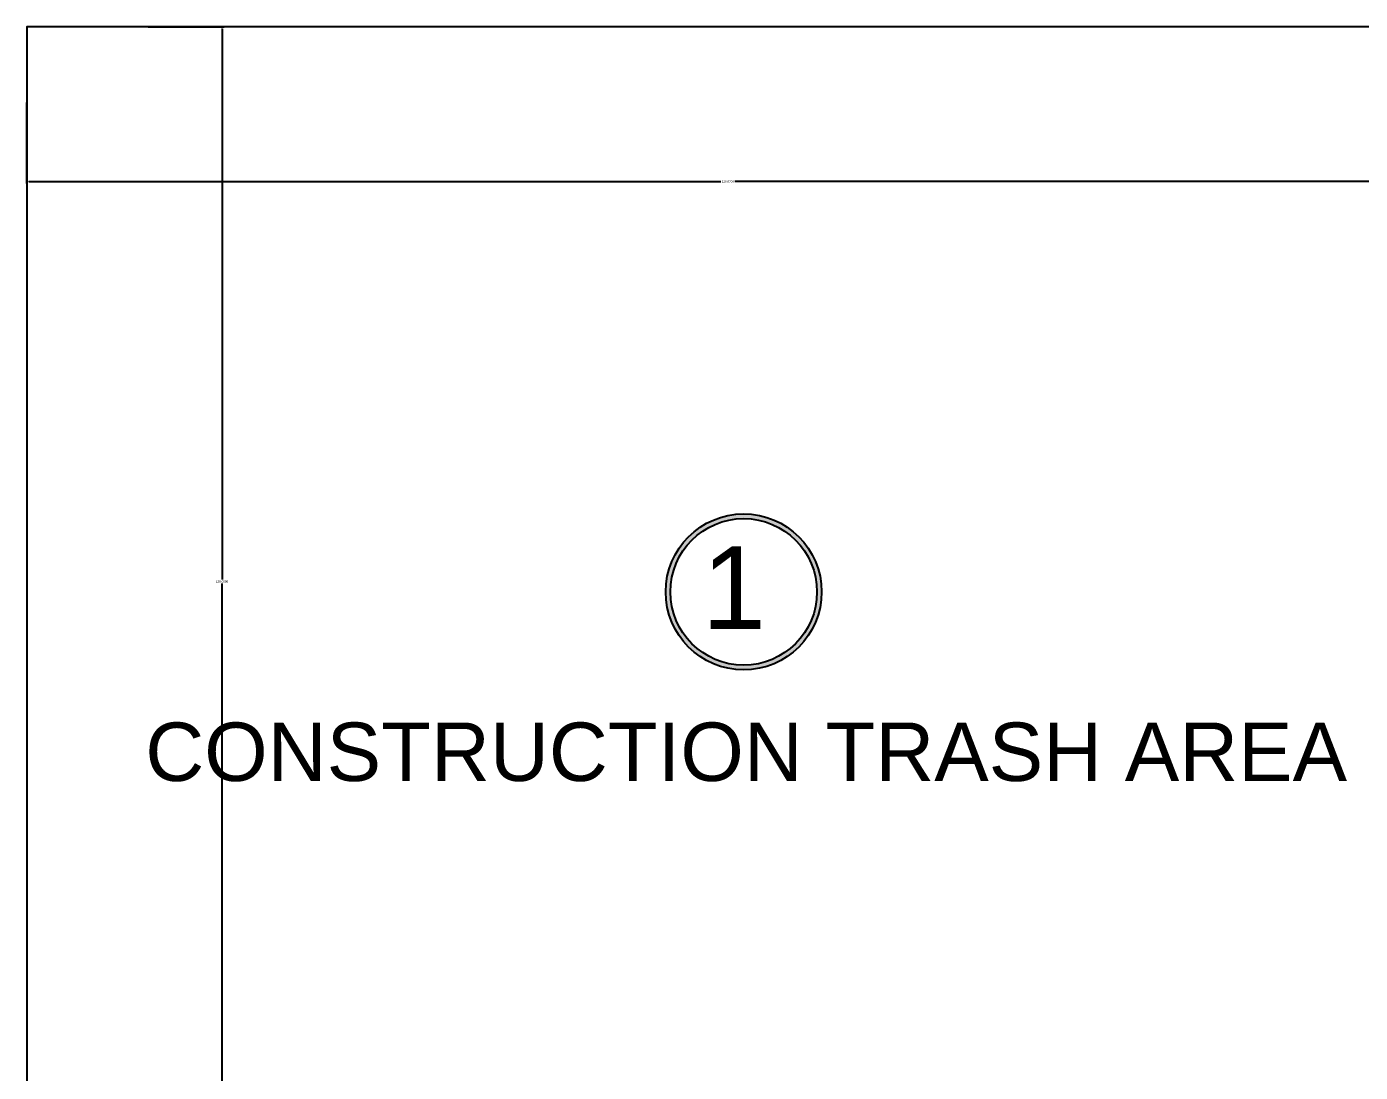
# Model space of a CAD drawing. Header units: inches. Extents: x 1 to 3312, y -950 to 1520.
# Drawn here: x 291.4 to 405.5, y 834.5 to 923.9 of the extents above; entities that cross this region are included whole.
import ezdxf

# ---------------------------------------------------------------- set-up
doc = ezdxf.new("R2010")
doc.units = ezdxf.units.IN
doc.header["$MEASUREMENT"] = 0
doc.layers.add('2 Project Detail', color=7, linetype='Continuous')
doc.styles.get("Standard").update_dxf_attribs({"font": 'arial.ttf'})
doc.dimstyles.get("Standard").update_dxf_attribs({"dimtxt": 0.18, "dimasz": 0.18, "dimexe": 0.18, "dimexo": 0.0625, "dimgap": 0.09, "dimtad": 0, "dimtih": 1, "dimtoh": 1, "dimdec": 4, "dimzin": 0, "dimdsep": 46, "dimtxsty": 'Standard', "dimcen": 0.09, "dimadec": 0, "dimazin": 0, "dimtfac": 1, "dimtdec": 4, "dimtofl": 0, "dimtmove": 0, "dimatfit": 3, "dimfxl": 1, "dimtolj": 1, "dimtzin": 0, "dimarcsym": 0})

# ---------------------------------------------------------------- blocks, each defined once
blk = doc.blocks.new('1')
at = {"ltscale": 0.5}
h = blk.add_hatch(color=0, dxfattribs=at)
h.dxf.hatch_style = 1
h.paths.add_polyline_path([(3085.51, -421.31, 1), (3098.85, -421.31, 1)])
h.paths.add_polyline_path([(3098.45, -421.31, -1), (3085.91, -421.31, -1)], flags=16)
at = {"color": 0, "ltscale": 0.5}
for radius in [6.67, 6.27]:
    blk.add_circle((3092.18, -421.31), radius, dxfattribs=at)
at = {"color": 0, "ltscale": 0.5, "insert": (3088.2, -417.42), "char_height": 7.0707, "attachment_point": 1}
blk.add_mtext_dynamic_manual_height_columns('\\pxqc;{\\C256;1}', width=6.3066, gutter_width=1, heights=[0], dxfattribs=at)
blk = doc.blocks.new('*D63')
at = {"layer": '2 Project Detail', "color": 0, "lineweight": -2, "ltscale": 0.5, "transparency": 16777216}
for p, q in [((301.83, 923.94), (308.32, 923.94)), ((308.14, 923.76), (308.14, 876.66)), ((308.14, 804.12), (308.14, 876.3)), ((301.83, 803.94), (308.32, 803.94))]:
    blk.add_line(p, q, dxfattribs=at)
at = {"layer": '2 Project Detail', "color": 0, "ltscale": 0.5, "transparency": 16777216}
for points in [[(308.11, 923.76), (308.17, 923.76), (308.14, 923.94)], [(308.11, 804.12), (308.17, 804.12), (308.14, 803.94)]]:
    blk.add_solid(points, dxfattribs=at)
at = {"layer": 'Defpoints', "color": 0, "ltscale": 0.5, "transparency": 16777216}
for p in [(301.77, 923.94), (301.77, 803.94), (308.14, 803.94)]:
    blk.add_point(p, dxfattribs=at)
at = {"layer": '2 Project Detail', "color": 0, "ltscale": 0.5, "transparency": 16777216, "insert": (308.14, 876.48), "char_height": 0.18, "attachment_point": 5}
blk.add_mtext('\\A1;120.0000', dxfattribs=at)
blk = doc.blocks.new('*D64')
at = {"layer": '2 Project Detail', "color": 0, "lineweight": -2, "ltscale": 0.5, "transparency": 16777216}
for p, q in [((291.42, 917.45), (291.42, 910.52)), ((411.42, 917.45), (411.42, 910.52)), ((291.6, 910.7), (350.83, 910.7)), ((411.24, 910.7), (352.02, 910.7))]:
    blk.add_line(p, q, dxfattribs=at)
at = {"layer": '2 Project Detail', "color": 0, "ltscale": 0.5, "transparency": 16777216}
for points in [[(291.6, 910.73), (291.6, 910.67), (291.42, 910.7)], [(411.24, 910.73), (411.24, 910.67), (411.42, 910.7)]]:
    blk.add_solid(points, dxfattribs=at)
at = {"layer": 'Defpoints', "color": 0, "ltscale": 0.5, "transparency": 16777216}
for p in [(291.42, 917.51), (411.42, 917.51), (411.42, 910.7)]:
    blk.add_point(p, dxfattribs=at)
at = {"layer": '2 Project Detail', "color": 0, "ltscale": 0.5, "transparency": 16777216, "insert": (351.42, 910.7), "char_height": 0.18, "attachment_point": 5}
blk.add_mtext('\\A1;120.0000', dxfattribs=at)

msp = doc.modelspace()

# ---------------------------------------------------------------- linework, layer by layer
at = {"layer": '2 Project Detail'}
msp.add_lwpolyline([(411.42478, 923.94119), (291.42478, 923.94119), (291.42478, 803.94119), (411.42478, 803.94119)], close=True, dxfattribs=at)

# ---------------------------------------------------------------- block references
at = {"layer": '2 Project Detail', "color": 0}
msp.add_blockref('1', (-2739.40679, 1296.90419), dxfattribs=at)

# ---------------------------------------------------------------- texts
at = {"layer": '2 Project Detail'}
msp.add_text('CONSTRUCTION TRASH AREA', height=5, dxfattribs=at).set_placement((301.57221, 859.41679))

# ---------------------------------------------------------------- dimensions: what is measured, and where the dimension line sits
at = {"layer": '2 Project Detail', "color": 251, "ltscale": 0.5, "true_color": 0x636466}
dim = msp.add_linear_dim(base=(308.13573, 803.94119), p1=(301.76697, 923.94119), p2=(301.76697, 803.94119), angle=270, dimstyle='Standard', dxfattribs=at)
dim.commit()
dim.dimension.update_dxf_attribs({"geometry": '*D63', "text_midpoint": (308.13573, 876.4772), "dimtype": 161})
dim = msp.add_aligned_dim(p1=(291.42478, 917.51039), p2=(411.42478, 917.51039), distance=-6.81206, dimstyle='Standard', dxfattribs=at)
dim.commit()
dim.dimension.update_dxf_attribs({"geometry": '*D64', "text_midpoint": (351.42478, 910.69833)})

doc.saveas('drawing.dxf')
